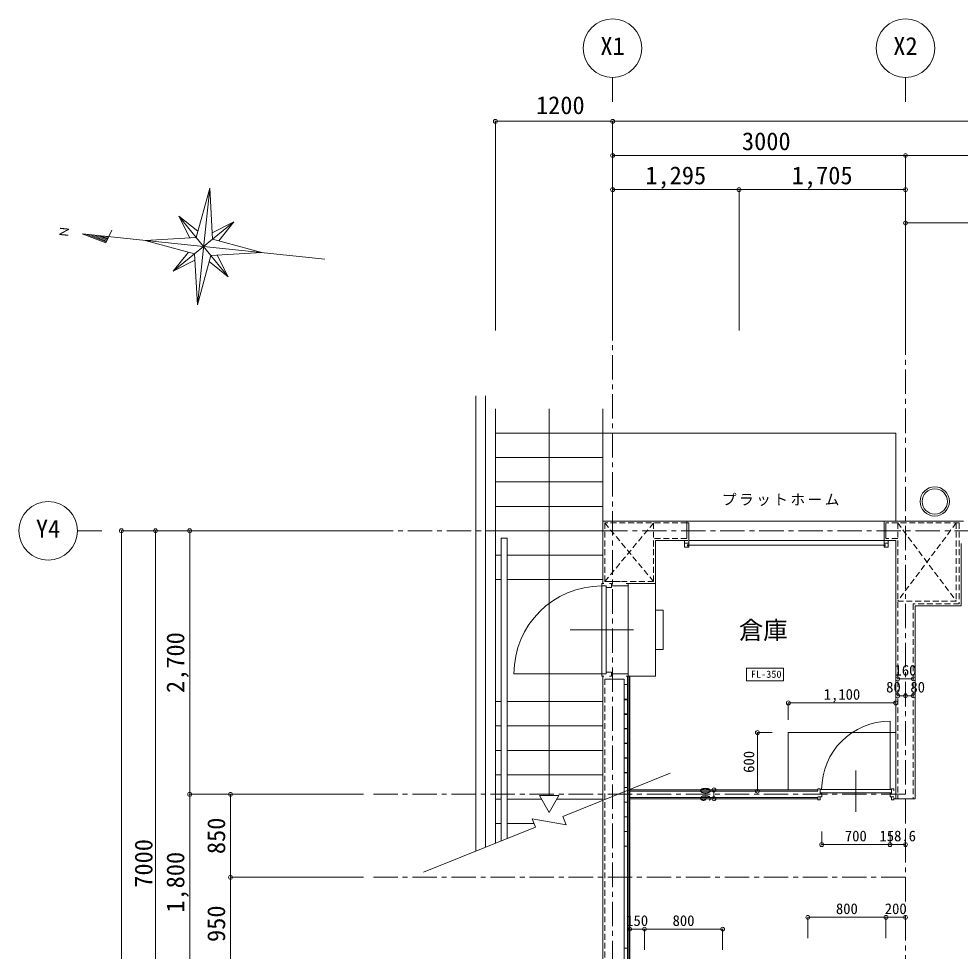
# Model space of a CAD drawing. Units: millimetres at full size, sheet at 1:50. Extents: x -17874 to 19699, y -20565 to 13459.
# Drawn here: x -17874 to -8233, y 2299 to 11850 of the extents above; entities that cross this region are included whole.
import ezdxf
from ezdxf.enums import TextEntityAlignment as Align

# ---------------------------------------------------------------- set-up
doc = ezdxf.new("R2010")
doc.units = ezdxf.units.MM
doc.header["$LTSCALE"] = 50
doc.header["$PDMODE"] = 32
doc.header["$PDSIZE"] = 40
doc.linetypes.add('CHAIN1', pattern=[8, 5, -1, 1, -1])
doc.linetypes.add('DASHED1', pattern=[1.8, 1.2, -0.6])
for name, color, linetype, lineweight in [('1-0_表（線_固定）', 4, 'Continuous', 9), ('1-1_表（文字_固定）', 4, 'CHAIN1', 9), ('1-2', 3, 'Continuous', 18), ('1-3', 7, 'Continuous', 13), ('1-4', 4, 'Continuous', 9), ('1-5_建具姿図', 3, 'Continuous', 13), ('1-6', 7, 'Continuous', 13), ('1-8', 134, 'Continuous', 5), ('1-C', 4, 'Continuous', 9)]:
    doc.layers.add(name, color=color, linetype=linetype, lineweight=lineweight)
doc.styles.add('ＭＳ ゴシック', font='')
doc.styles.get('ＭＳ ゴシック').set_extended_font_data('MS Gothic')

msp = doc.modelspace()

# ---------------------------------------------------------------- linework, layer by layer
at = {"layer": '1-0_表（線_固定）', "color": 3, "lineweight": 18}
for p, q in [((-16044.94, 8921.3), (-15919.51, 10114.72)), ((-15919.51, 10114.72), (-15889.02, 9593.58)), ((-17225.38, 9648.67), (-14739.07, 9387.35)), ((-17225.38, 9648.67), (-16983.75, 9555.91)), ((-16920.02, 9683.95), (-16983.75, 9555.91)), ((-16075.54, 9442.45), (-15889.02, 9593.58)), ((-16057.79, 9611.32), (-15906.75, 9424.81)), ((-15385.51, 9455.29), (-15889.02, 9593.58)), ((-15385.51, 9455.29), (-15906.76, 9424.71)), ((-16044.94, 8921.3), (-16075.54, 9442.45)), ((-16044.94, 8921.3), (-15906.76, 9424.71))]:
    msp.add_line(p, q, dxfattribs=at)
at = {"layer": '1-0_表（線_固定）', "color": 2, "lineweight": 13}
for p, q in [((-16234.02, 9828.83), (-16057.79, 9611.32)), ((-15889.02, 9593.58), (-15671.41, 9769.7)), ((-16293.14, 9266.33), (-16075.54, 9442.45)), ((-15730.54, 9207.2), (-15923.71, 9362.95)), ((-15906.75, 9424.81), (-15730.54, 9207.2)), ((-15730.54, 9207.2), (-15842.71, 9428.54))]:
    msp.add_line(p, q, dxfattribs=at)
at = {"layer": '1-0_表（線_固定）'}
for p, q in [((-17186.89, 9644.63), (-16979.29, 9564.89)), ((-17148.5, 9640.59), (-16974.82, 9573.87)), ((-17110.11, 9636.56), (-16970.36, 9582.85)), ((-17071.62, 9632.51), (-16965.9, 9591.84)), ((-17033.24, 9628.48), (-16961.43, 9600.82)), ((-16994.85, 9624.44), (-16956.87, 9609.79)), ((-13193.07, 3322.56), (-13193.07, 7988.71)), ((-13093.07, 3362.76), (-13093.07, 7988.71)), ((-12933.07, 6528.82), (-12933.07, 3427.06)), ((-12933.07, 6528.82), (-12873.07, 6528.82)), ((-12873.07, 6528.82), (-12873.07, 3451.18))]:
    msp.add_line(p, q, dxfattribs=at)
at = {"layer": '1-0_表（線_固定）', "color": 7, "lineweight": 13}
for p, q in [((-12443.07, 7855.69), (-12443.07, 3892.8)), ((-9993.03, 4841.98), (-8893.07, 4841.98)), ((-10309.27, 3938.19), (-10309.27, 4538.19)), ((-12304.02, 3679.9), (-11202.94, 4122.46)), ((-12543.07, 3892.8), (-12443.07, 3719.59)), ((-12543.07, 3892.8), (-12343.07, 3892.8)), ((-12343.07, 3892.8), (-12443.07, 3719.59)), ((-10755.13, 3860.69), (-10755.13, 3950.69)), ((-13728.99, 3107.16), (-12582.13, 3568.12)), ((-12616.37, 3654.41), (-12443.07, 3624.01)), ((-12582.13, 3568.12), (-12616.37, 3654.41))]:
    msp.add_line(p, q, dxfattribs=at)
at = {"layer": '1-0_表（線_固定）', "color": 3, "lineweight": 18}
msp.add_lwpolyline([(-15919.51, 10114.72), (-16057.79, 9611.32), (-16578.94, 9580.73), (-16075.54, 9442.45)], dxfattribs=at)
at = {"layer": '1-0_表（線_固定）', "color": 2, "lineweight": 13}
for points in [[(-16121.84, 9607.49), (-16234.02, 9828.83), (-16040.84, 9673.09)], [(-15892.75, 9657.52), (-15671.41, 9769.7), (-15827.16, 9576.52)], [(-16071.8, 9378.51), (-16293.14, 9266.33), (-16137.29, 9459.5)]]:
    msp.add_lwpolyline(points, dxfattribs=at)
at = {"layer": '1-0_表（線_固定）', "color": 7, "lineweight": 13}
msp.add_lwpolyline([(-12304.02, 3679.9), (-12269.57, 3594.84), (-12443.07, 3624.01)], dxfattribs=at)
for radius in [150, 130]:
    msp.add_circle((-8493.07, 6905.69), radius, dxfattribs=at)
at = {"layer": '1-1_表（文字_固定）'}
for p, q in [((-11793.07, -9444.31), (-11793.07, 8656.68)), ((-8793.07, 8656.68), (-8793.07, -9444.31)), ((-14343.07, 6605.69), (-14290.45, 6605.69)), ((-14290.45, 6605.69), (16946.49, 6605.69)), ((-8793.07, 3905.69), (-14247.96, 3905.69)), ((-8793.07, 3055.69), (-14247.96, 3055.69))]:
    msp.add_line(p, q, dxfattribs=at)
at = {"layer": '1-1_表（文字_固定）', "linetype": 'Continuous'}
for p in [(-8893.07, 4538.19), (-9993.03, 3950.69)]:
    msp.add_line(p, (-9993.03, 4538.19), dxfattribs=at)
at = {"layer": '1-2'}
for p, q in [((-12993.07, 7855.69), (-12993.07, 3402.95)), ((-11893.07, 6705.69), (-11893.07, 7855.69)), ((-11893.07, 7605.69), (-12993.07, 7605.69)), ((-11893.07, 7605.69), (-8893.07, 7605.69)), ((-8893.07, 7605.69), (-8893.07, 6705.69)), ((-11893.07, 7355.69), (-12993.07, 7355.69)), ((-12993.07, 7105.69), (-11893.07, 7105.69)), ((-11893.07, 6855.69), (-12993.07, 6855.69)), ((-11893.07, 6705.69), (-11893.07, 6065.69)), ((-11893.07, 6705.69), (-11033.07, 6705.69)), ((-11033.07, 6705.69), (-11033.07, 6685.69)), ((-11013.07, 6685.69), (-11033.07, 6685.69)), ((-11013.07, 6505.69), (-11013.07, 6685.69)), ((-9013.07, 6705.69), (-9013.07, 6505.69)), ((-9013.07, 6705.69), (-8198.07, 6705.69)), ((-11893.07, 6605.69), (-12993.07, 6605.69)), ((-11353.07, 6505.69), (-11353.07, 6065.69)), ((-11023.07, 6505.69), (-11353.07, 6505.69)), ((-8893.07, 6505.69), (-9013.07, 6505.69)), ((-8893.07, 6505.69), (-8893.07, 3860.69)), ((-12993.07, 6355.69), (-12933.07, 6355.69)), ((-12873.07, 6355.69), (-11893.07, 6355.69)), ((-12993.07, 6105.69), (-12933.07, 6105.69)), ((-12873.07, 6105.69), (-11893.07, 6105.69)), ((-11353.07, 6065.69), (-11633.07, 6065.69)), ((-11353.07, 6065.69), (-11353.07, 5115.69)), ((-11893.07, 5115.69), (-11893.07, -494.31)), ((-11641.07, 5115.69), (-11641.07, 125.69)), ((-11633.07, 5115.69), (-11353.07, 5115.69)), ((-11616.07, 5115.69), (-11616.07, 3860.69)), ((-12933.07, 4855.69), (-12993.07, 4855.69)), ((-11893.07, 4855.69), (-12873.07, 4855.69)), ((-12933.07, 4605.69), (-12993.07, 4605.69)), ((-11893.07, 4605.69), (-12873.07, 4605.69)), ((-12933.07, 4355.69), (-12993.07, 4355.69)), ((-11893.07, 4355.69), (-12873.07, 4355.69)), ((-12933.07, 4105.69), (-12993.07, 4105.69)), ((-11893.07, 4105.69), (-12873.07, 4105.69)), ((-9691.63, 3950.69), (-11616.07, 3950.69)), ((-11616.07, 3860.69), (-11616.07, 125.69)), ((-9691.63, 3860.69), (-11616.07, 3860.69)), ((-8693.07, 3860.69), (-8911.63, 3860.69)), ((-12933.07, 3855.69), (-12993.07, 3855.69)), ((-12521.65, 3855.69), (-12873.07, 3855.69)), ((-11893.07, 3855.69), (-12364.5, 3855.69)), ((-12933.07, 3605.69), (-12993.07, 3605.69)), ((-12597.04, 3605.69), (-12873.07, 3605.69))]:
    msp.add_line(p, q, dxfattribs=at)
at = {"layer": '1-2', "color": 7, "lineweight": 13}
for p, q in [((-15706.1, 3905.69), (-14343.07, 3905.69)), ((-15706.1, 3905.69), (-15706.1, 3055.69)), ((-15706.1, 3055.69), (-14343.07, 3055.69)), ((-15706.1, 3055.69), (-15706.1, 2105.69)), ((-8993.09, 2645.94), (-8793.07, 2645.94))]:
    msp.add_line(p, q, dxfattribs=at)
at = {"layer": '1-2'}
msp.add_lwpolyline([(-8223.07, 6475.69), (-8223.07, 5835.69), (-8693.07, 5835.69), (-8693.07, 3860.69)], dxfattribs=at)
at = {"layer": '1-2', "color": 2}
for p in [(-15706.1, 3905.69), (-15706.1, 3055.69)]:
    msp.add_point(p, dxfattribs=at)
at = {"layer": '1-3', "linetype": 'DASHED1'}
for p, q in [((-11033.07, 6685.69), (-11873.07, 6685.69)), ((-11873.07, 6685.69), (-11873.07, 6085.69)), ((-11873.07, 6685.69), (-11373.07, 6085.69)), ((-11873.07, 6085.69), (-11373.07, 6685.69)), ((-11373.07, 6685.69), (-11373.07, 6085.69)), ((-8273.07, 6685.69), (-8873.07, 5885.69)), ((-8873.07, 6685.69), (-8873.07, 3860.69)), ((-8873.07, 6685.69), (-8273.07, 5885.69)), ((-8273.07, 6685.69), (-8273.07, 5885.69)), ((-8243.07, 6685.69), (-8243.07, 5855.69)), ((-11033.07, 6525.69), (-11373.07, 6525.69)), ((-8873.07, 6525.69), (-8993.07, 6525.69)), ((-11373.07, 6085.69), (-11713.07, 6085.69)), ((-8273.07, 5885.69), (-8873.07, 5885.69)), ((-8243.07, 5855.69), (-8713.07, 5855.69)), ((-8713.07, 5855.69), (-8713.07, 3860.69)), ((-11873.07, 5085.69), (-11873.07, -474.31))]:
    msp.add_line(p, q, dxfattribs=at)
at = {"layer": '1-3'}
msp.add_line((-11673.07, 5085.69), (-11673.07, 125.69), dxfattribs=at)
at = {"layer": '1-3', "linetype": 'DASHED1'}
msp.add_lwpolyline([(-8243.07, 6685.69), (-8993.07, 6685.69), (-8993.07, 6525.69)], dxfattribs=at)
at = {"layer": '1-4'}
for p, q in [((-11903.07, 6065.69), (-11903.07, 6040.69)), ((-11883.07, 6065.69), (-11903.07, 6065.69)), ((-11903.07, 6040.69), (-11858.07, 6040.69)), ((-11903.07, 6040.69), (-11903.07, 5140.69)), ((-11858.07, 6040.69), (-11858.07, 6025.69)), ((-11858.07, 6025.69), (-11803.07, 6025.69)), ((-11858.07, 5155.69), (-11858.07, 6025.69)), ((-11803.07, 6065.69), (-11823.07, 6065.69)), ((-11803.07, 6025.69), (-11803.07, 6065.69)), ((-11633.07, 6065.69), (-11653.07, 6065.69)), ((-11633.07, 6040.69), (-11633.07, 6065.69)), ((-12228.07, 5590.69), (-11578.07, 5590.69)), ((-12803.07, 5140.69), (-11903.07, 5140.69)), ((-11803.07, 5115.69), (-11823.07, 5115.69)), ((-11633.07, 5115.69), (-11653.07, 5115.69)), ((-9301.63, 3725.08), (-9301.63, 4149.39))]:
    msp.add_line(p, q, dxfattribs=at)
at = {"layer": '1-4', "color": 7, "lineweight": 13}
for p, q in [((-8873.07, 5088.88), (-8713.07, 5088.88)), ((-8873.07, 4915.46), (-8793.07, 4915.46)), ((-8793.07, 4915.46), (-8713.07, 4915.46))]:
    msp.add_line(p, q, dxfattribs=at)
at = {"layer": '1-4', "color": 3, "lineweight": 18}
for p, q in [((-8951.63, 3955.69), (-8951.63, 4655.71)), ((-8936.63, 3955.69), (-9666.63, 3955.69)), ((-8936.63, 3919.69), (-9666.63, 3919.69))]:
    msp.add_line(p, q, dxfattribs=at)
at = {"layer": '1-4'}
for points in [[(-11803.07, 6040.69), (-11633.07, 6040.69), (-11633.07, 5140.69)], [(-11883.07, 5115.69), (-11903.07, 5115.69), (-11903.07, 5140.69), (-11858.07, 5140.69), (-11858.07, 5155.69), (-11803.07, 5155.69), (-11803.07, 5115.69)], [(-11803.07, 5140.69), (-11633.07, 5140.69), (-11633.07, 5115.69)], [(-9691.63, 3940.69), (-9691.63, 3960.69), (-9666.63, 3960.69), (-9666.63, 3915.69), (-9651.63, 3915.69)], [(-8911.63, 3940.69), (-8911.63, 3960.69), (-8936.63, 3960.69), (-8936.63, 3915.69), (-8951.63, 3915.69), (-8951.63, 3880.69), (-8911.63, 3880.69)], [(-9651.63, 3915.69), (-9651.63, 3880.69), (-9691.63, 3880.69)], [(-9666.63, 3880.69), (-9666.63, 3850.69), (-9691.63, 3850.69), (-9691.63, 3870.69)], [(-8936.63, 3880.69), (-8936.63, 3850.69), (-8911.63, 3850.69), (-8911.63, 3870.69)]]:
    msp.add_lwpolyline(points, dxfattribs=at)
msp.add_arc((-11903.07, 5140.69), 900, 90, 180, dxfattribs=at)
at = {"layer": '1-4', "color": 3, "lineweight": 18}
msp.add_arc((-8951.63, 3955.69), 700.02, 90, 180, dxfattribs=at)
at = {"layer": '1-5_建具姿図', "color": 7}
for p, q in [((-8951.63, 3391.27), (-9651.63, 3391.27)), ((-9793.09, 2645.94), (-8993.09, 2645.94)), ((-11466.07, 2524.36), (-10666.07, 2524.36))]:
    msp.add_line(p, q, dxfattribs=at)
msp.add_lwpolyline([(-10421.46, 5199.63), (-10042.35, 5199.63), (-10042.35, 5067.67), (-10421.46, 5067.67)], close=True, dxfattribs=at)
at = {"layer": '1-6'}
for p, q in [((-11793.07, 11249.96), (-11793.07, 10999.96)), ((-8793.07, 11249.96), (-8793.07, 10999.96)), ((-12993.07, 8656.68), (-12993.07, 10799.96)), ((-12993.07, 10799.96), (9606.93, 10799.96)), ((-11793.07, 8656.68), (-11793.07, 10799.96)), ((-11793.07, 10449.96), (-8893.07, 10449.96)), ((-8793.07, 10449.96), (-8893.07, 10449.96)), ((-8793.07, 8656.68), (-8793.07, 10449.96)), ((-8793.07, 10449.96), (-8693.07, 10449.96)), ((-8693.07, 10449.96), (-3893.07, 10449.96)), ((-11793.07, 10099.96), (-11793.07, 8656.68)), ((-11793.07, 10099.96), (-10498.11, 10099.96)), ((-10498.11, 10099.96), (-10498.11, 8656.68)), ((-10498.11, 10099.96), (-10498.11, 8656.68)), ((-10498.11, 10099.96), (-8793.07, 10099.96)), ((-8793.07, 10099.96), (-8793.07, 8656.68)), ((-17274.2, 6605.69), (-17024.2, 6605.69)), ((-14343.07, 6605.69), (-16824.2, 6605.69)), ((-16474.2, 6605.69), (-16474.2, 6505.69)), ((-16124.2, 6605.69), (-16124.2, 3905.69)), ((-16474.2, 6505.69), (-16474.2, -294.31)), ((-9993.03, 4841.98), (-9993.03, 4670.49)), ((-8893.07, 4841.98), (-8893.07, 4670.49)), ((-10309.27, 4538.19), (-10158.55, 4538.19)), ((-16124.2, 3905.69), (-14343.07, 3905.69)), ((-16124.2, 3905.69), (-16124.2, 2105.69)), ((-10309.27, 3938.19), (-10158.55, 3938.19)), ((-9651.63, 3391.27), (-9651.63, 3526.15)), ((-8951.63, 3391.27), (-8951.63, 3526.15)), ((-9793.09, 2645.94), (-9793.09, 2433.23)), ((-8993.09, 2645.94), (-8993.09, 2433.23)), ((-8793.07, 2645.94), (-8793.07, 2433.23)), ((-11616.07, 2524.36), (-11616.07, 2311.66)), ((-11466.07, 2524.36), (-11616.07, 2524.36)), ((-11466.07, 2524.36), (-11466.07, 2311.66)), ((-11466.07, 2524.36), (-11466.07, 2311.66)), ((-10666.07, 2524.36), (-10666.07, 2311.66))]:
    msp.add_line(p, q, dxfattribs=at)
msp.add_lwpolyline([(-16824.2, 6605.69), (-16824.2, 6505.69), (-16824.2, -8294.31)], dxfattribs=at)
for centre in [(-11793.07, 11549.96), (-8793.07, 11549.96), (-17574.2, 6605.69)]:
    msp.add_circle(centre, 300, dxfattribs=at)
for p in [(-12993.07, 10799.96), (-11793.07, 10799.96), (-11793.07, 10449.96), (-8793.07, 10449.96), (-16824.2, 6605.69), (-16474.2, 6605.69)]:
    msp.add_point(p, dxfattribs=at)
at = {"layer": '1-6', "color": 2}
for p in [(-11793.07, 10099.96), (-10498.11, 10099.96), (-8793.07, 10099.96), (-8793.07, 9758.65), (-16124.2, 6605.69), (-8873.07, 5088.88), (-8713.07, 5088.88), (-8873.07, 4915.46), (-8793.07, 4915.46), (-8713.07, 4915.46), (-9993.03, 4841.98), (-8893.07, 4841.98), (-10309.27, 4538.19), (-10755.13, 3950.69), (-10309.27, 3938.19), (-16124.2, 3905.69), (-10755.13, 3860.69), (-9651.63, 3391.27), (-8951.63, 3391.27), (-9793.09, 2645.94), (-8993.09, 2645.94), (-8793.07, 2645.94), (-11616.07, 2524.36), (-11466.07, 2524.36), (-10666.07, 2524.36)]:
    msp.add_point(p, dxfattribs=at)
at = {"layer": '1-8', "color": 4, "lineweight": 9}
for p, q in [((-11033.07, 6705.69), (-9013.07, 6705.69)), ((-11033.07, 6685.69), (-11033.07, 6525.69)), ((-8993.07, 6525.69), (-8993.07, 6685.69)), ((-11056.07, 6477.69), (-11056.07, 6505.69)), ((-11056.07, 6477.69), (-11013.07, 6477.69)), ((-11056.07, 6477.69), (-11056.07, 6437.69)), ((-11013.07, 6462.69), (-11027.73, 6462.69)), ((-11013.07, 6477.69), (-11013.07, 6505.69)), ((-9013.07, 6505.69), (-11013.07, 6505.69)), ((-11013.07, 6477.69), (-11013.07, 6462.69)), ((-9013.07, 6477.69), (-9013.07, 6505.69)), ((-8970.07, 6477.69), (-8970.07, 6505.69)), ((-8970.07, 6477.69), (-8970.07, 6437.69)), ((-11013.07, 6437.69), (-11056.07, 6437.69)), ((-8998.42, 6457.69), (-11027.73, 6457.69)), ((-11027.73, 6452.69), (-11013.07, 6452.69)), ((-11013.07, 6452.69), (-11013.07, 6437.69)), ((-11713.07, 6085.69), (-11873.07, 6085.69)), ((-11353.07, 5790.69), (-11275.4, 5790.69)), ((-11275.4, 5790.69), (-11275.4, 5390.69)), ((-11353.07, 5390.69), (-11275.4, 5390.69)), ((-11625.57, 5115.69), (-11625.57, 125.69)), ((-11673.07, 5085.69), (-11873.07, 5085.69)), ((-11673.07, 5029.96), (-11641.07, 5029.96)), ((-11673.07, 4879.96), (-11641.07, 4879.96)), ((-11673.07, 4874.96), (-11641.07, 4874.96)), ((-11673.07, 4729.96), (-11641.07, 4729.96)), ((-11673.07, 4724.96), (-11641.07, 4724.96)), ((-11673.07, 4579.96), (-11641.07, 4579.96)), ((-11673.07, 4574.96), (-11641.07, 4574.96)), ((-11673.07, 4429.96), (-11641.07, 4429.96)), ((-11673.07, 4424.96), (-11641.07, 4424.96)), ((-11673.07, 4279.96), (-11641.07, 4279.96)), ((-11673.07, 4274.96), (-11641.07, 4274.96)), ((-11673.07, 4129.96), (-11641.07, 4129.96)), ((-11673.07, 4124.96), (-11641.07, 4124.96)), ((-11673.07, 3974.96), (-11641.07, 3974.96)), ((-9691.63, 3938.19), (-11616.07, 3938.19)), ((-9691.63, 3873.19), (-11616.07, 3873.19)), ((-11673.07, 3824.96), (-11641.07, 3824.96)), ((-11673.07, 3674.96), (-11641.07, 3674.96)), ((-11673.07, 3524.96), (-11641.07, 3524.96)), ((-11673.07, 3374.96), (-11641.07, 3374.96)), ((-11673.07, 2329.96), (-11641.07, 2329.96))]:
    msp.add_line(p, q, dxfattribs=at)
at = {"layer": '1-8', "color": 7, "lineweight": 13}
for p, q in [((-8951.63, 3391.27), (-8951.63, 3526.15)), ((-8793.07, 3391.27), (-8793.07, 3526.15)), ((-8951.63, 3391.27), (-8793.07, 3391.27))]:
    msp.add_line(p, q, dxfattribs=at)
at = {"layer": '1-8', "color": 4, "lineweight": 9}
for points in [[(-8970.07, 6477.69), (-9013.07, 6477.69), (-9013.07, 6462.69), (-8998.42, 6462.69)], [(-8998.42, 6452.69), (-9013.07, 6452.69), (-9013.07, 6437.69), (-8970.07, 6437.69)]]:
    msp.add_lwpolyline(points, dxfattribs=at)
at = {"layer": '1-8', "color": 2}
for p in [(-8951.63, 3391.27), (-8793.07, 3391.27)]:
    msp.add_point(p, dxfattribs=at)
at = {"layer": '1-C', "color": 7, "lineweight": 13}
msp.add_line((-8793.07, 9758.65), (-2793.07, 9758.65), dxfattribs=at)

# ---------------------------------------------------------------- texts
at = {"layer": '1-0_表（線_固定）', "color": 3, "style": 'ＭＳ ゴシック'}
msp.add_text('Ｎ', height=91.64, rotation=84, dxfattribs=at).set_placement((-17343.79, 9598.27), align=Align.BOTTOM_LEFT)
at = {"layer": '1-2', "style": 'ＭＳ ゴシック'}
for s, p in [('850', (-15706.1, 3293.19)), ('950', (-15706.1, 2393.19))]:
    msp.add_text(s, height=183.3, rotation=90, dxfattribs=at).set_placement(p, align=Align.BOTTOM_LEFT)
at = {"layer": '1-5_建具姿図', "style": 'ＭＳ ゴシック'}
msp.add_text('倉庫', height=183.3, dxfattribs=at).set_placement((-10499.66, 5440.27), align=Align.BOTTOM_LEFT)
at = {"layer": '1-5_建具姿図', "color": 7, "style": 'ＭＳ ゴシック', "width": 1.05}
msp.add_text('FL-350', height=73.31, dxfattribs=at).set_placement((-10376.86, 5077.61), align=Align.BOTTOM_LEFT)
at = {"layer": '1-5_建具姿図', "insert": (-10673.41, 6859.4), "char_height": 110, "attachment_point": 7, "style": 'ＭＳ ゴシック'}
msp.add_mtext('\\T1.17;プラットホーム', dxfattribs=at)
at = {"layer": '1-6', "color": 3, "style": 'ＭＳ ゴシック'}
for s, p in [('X1', (-11918.07, 11424.96)), ('X2', (-8918.07, 11424.96)), ('1200', (-12577.66, 10818.73)), ('3000', (-10468.11, 10449.68)), ('1,295', (-11458.09, 10099.96)), ('1,705', (-9958.09, 10099.96)), ('Y4', (-17699.2, 6480.69))]:
    msp.add_text(s, height=183.3, dxfattribs=at).set_placement(p, align=Align.BOTTOM_LEFT)
for s, p in [('2,700', (-16124.2, 4943.19)), ('7000', (-16450.36, 2948.72)), ('1,800', (-16124.2, 2693.19))]:
    msp.add_text(s, height=183.3, rotation=90, dxfattribs=at).set_placement(p, align=Align.BOTTOM_LEFT)
at = {"layer": '1-6', "style": 'ＭＳ ゴシック'}
for s, p in [('160', (-8905.57, 5088.88)), ('80', (-8991.52, 4916.13)), ('80', (-8743.08, 4915.46)), ('1,100', (-9630.55, 4841.98)), ('700', (-9414.13, 3391.27)), ('800', (-9505.59, 2645.94)), ('200', (-9005.58, 2645.94)), ('150', (-11653.57, 2524.36)), ('800', (-11178.57, 2524.36))]:
    msp.add_text(s, height=110, dxfattribs=at).set_placement(p, align=Align.BOTTOM_LEFT)
for s, p in [('600', (-10309.27, 4125.69)), ('90', (-10755.13, 3830.69))]:
    msp.add_text(s, height=110, rotation=90, dxfattribs=at).set_placement(p, align=Align.BOTTOM_LEFT)
at = {"layer": '1-8', "color": 7, "style": 'ＭＳ ゴシック'}
msp.add_text('158.6', height=110, dxfattribs=at).set_placement((-9059.85, 3391.27), align=Align.BOTTOM_LEFT)

doc.saveas('drawing.dxf')
